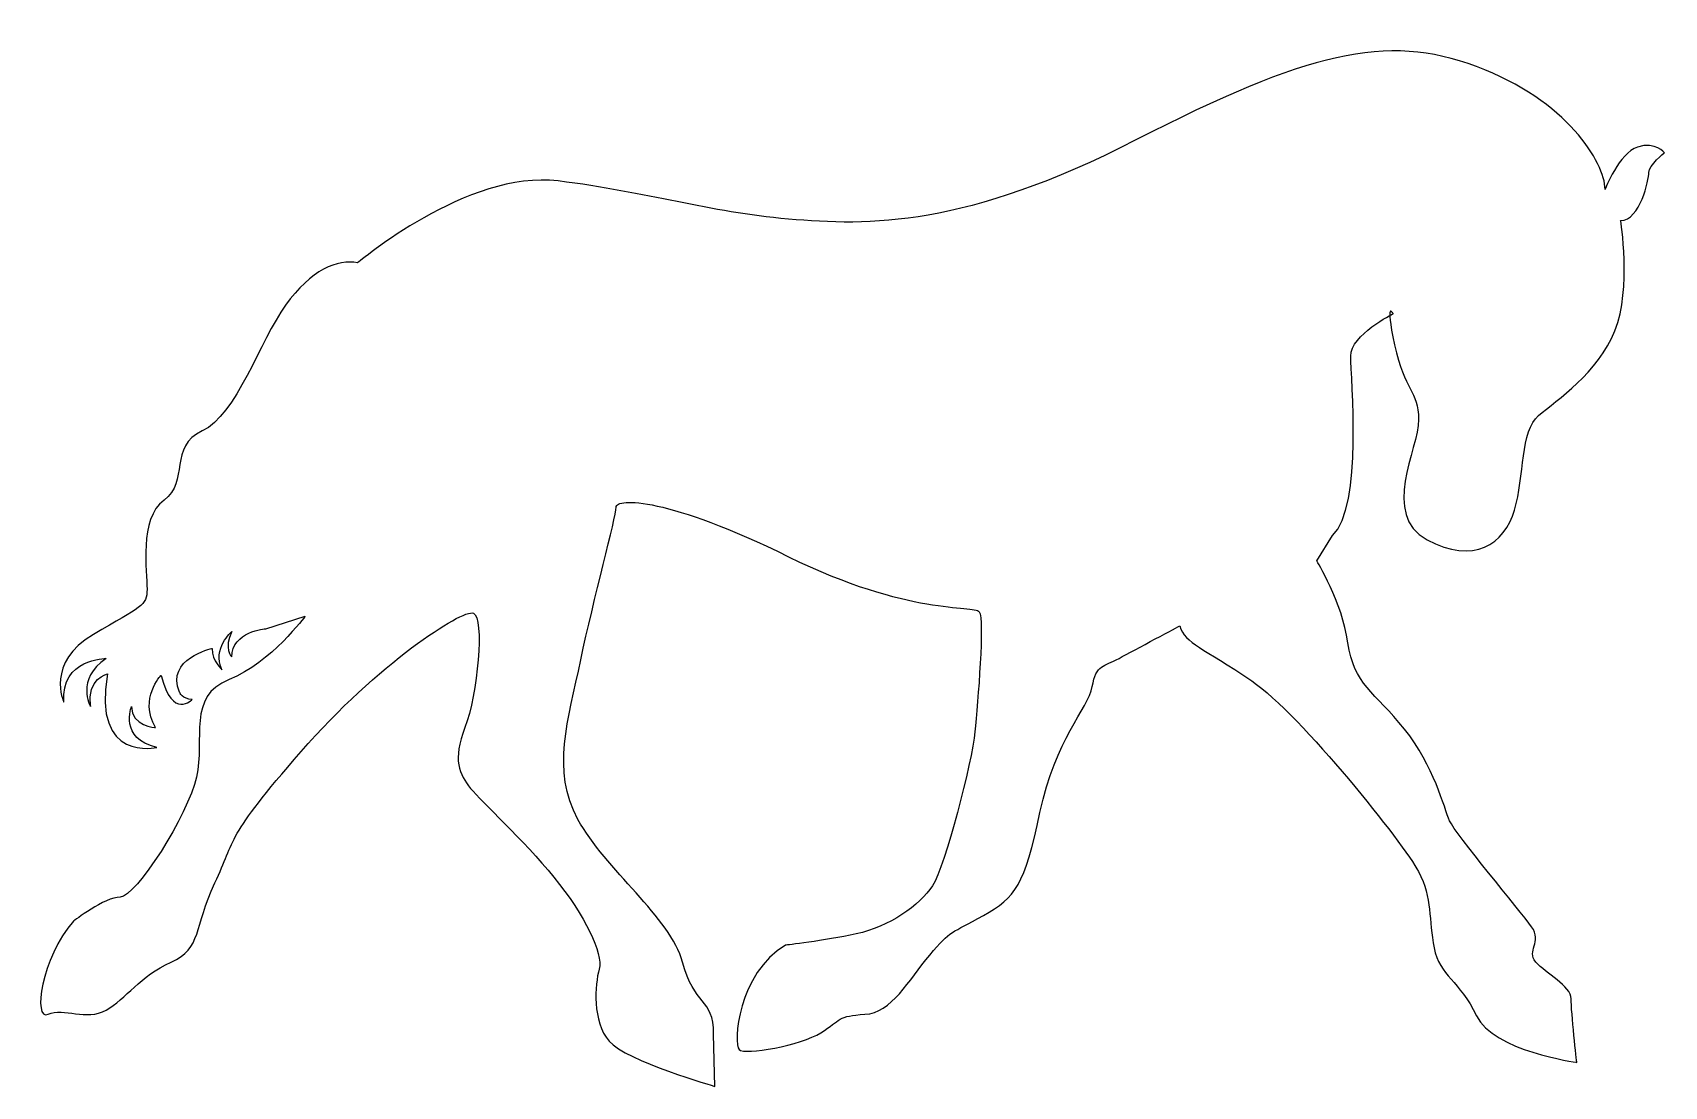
# Model space of a CAD drawing. Header units: centimetres. Extents: x -9.8 to 9.7, y -6.2 to 6.4.
import ezdxf

# ---------------------------------------------------------------- set-up
doc = ezdxf.new("R2010")
doc.units = ezdxf.units.CM
doc.header["$MEASUREMENT"] = 0
doc.layers.add('Camada 1', color=7, linetype='Continuous')

msp = doc.modelspace()

# ---------------------------------------------------------------- linework, layer by layer
at = {"layer": 'Camada 1'}
msp.add_open_spline([(-5.8981, 3.64441), (-5.8981, 3.64441), (-4.58495, 4.75555), (-3.50746, 4.62085), (-3.50746, 4.62085), (-2.42997, 4.48618), (-1.72282, 4.25049), (-0.76318, 4.1663), (-0.76318, 4.1663), (0.19649, 4.08211), (1.34126, 4.06528), (3.37842, 5.10912), (3.37842, 5.10912), (5.41556, 6.15295), (6.35837, 6.38867), (7.43589, 5.9846), (7.43589, 5.9846), (8.51338, 5.58055), (8.96801, 4.83972), (8.96801, 4.51984), (8.96801, 4.51984), (8.96801, 4.51984), (9.13629, 4.95759), (9.3552, 5.02493), (9.3552, 5.02493), (9.57409, 5.09227), (9.67508, 4.95759), (9.67508, 4.95759), (9.67508, 4.95759), (9.67508, 4.95759), (9.48987, 4.80606), (9.48987, 4.72187), (9.48987, 4.72187), (9.48987, 4.63768), (9.3889, 4.14944), (9.15313, 4.14944), (9.15313, 4.14944), (9.15313, 4.14944), (9.28788, 3.3413), (9.08582, 2.83629), (9.08582, 2.83629), (8.88376, 2.33109), (8.39552, 2.01129), (8.17671, 1.82608), (8.17671, 1.82608), (7.95782, 1.64087), (8.00836, 1.10218), (7.89043, 0.69806), (7.89043, 0.69806), (7.77261, 0.29407), (7.40227, 0.0415), (6.84665, 0.34452), (6.84665, 0.34452), (6.2911, 0.64752), (6.74566, 1.42198), (6.74566, 1.77555), (6.74566, 1.77555), (6.74566, 2.12914), (6.57731, 2.11229), (6.45949, 2.66783), (6.45949, 2.66783), (6.34157, 3.22346), (6.44264, 3.03825), (6.44264, 3.03825), (6.44264, 3.03825), (6.44264, 3.03825), (5.93755, 2.78576), (5.93755, 2.53324), (5.93755, 2.53324), (5.93755, 2.28064), (6.08908, 0.73174), (5.71866, 0.39504), (5.71866, 0.39504), (5.71866, 0.39504), (5.53343, 0.09193), (5.53343, 0.09193), (5.53343, 0.09193), (5.53343, 0.09193), (5.83656, -0.39631), (5.90387, -0.88457), (5.90387, -0.88457), (5.97123, -1.37281), (6.22375, -1.47372), (6.57731, -1.9115), (6.57731, -1.9115), (6.93087, -2.34915), (7.04872, -2.85432), (7.116, -3.00582), (7.116, -3.00582), (7.18339, -3.15737), (7.95782, -4.08326), (8.0925, -4.26846), (8.0925, -4.26846), (8.2272, -4.45367), (8.02522, -4.55471), (8.14304, -4.68931), (8.14304, -4.68931), (8.26086, -4.82409), (8.56391, -4.97559), (8.56391, -5.12712), (8.56391, -5.12712), (8.56391, -5.27865), (8.6313, -5.88473), (8.6313, -5.88473), (8.6313, -5.88473), (8.6313, -5.88473), (7.63795, -5.75014), (7.43589, -5.3291), (7.43589, -5.3291), (7.23391, -4.90823), (6.99816, -4.8578), (6.93085, -4.52104), (6.93085, -4.52104), (6.86349, -4.1843), (6.91402, -3.93173), (6.74564, -3.61193), (6.74564, -3.61193), (6.57729, -3.29197), (5.3483, -1.74307), (4.75896, -1.33913), (4.75896, -1.33913), (4.16971, -0.93503), (3.96767, -0.90132), (3.90036, -0.68243), (3.90036, -0.68243), (3.90036, -0.68243), (3.36159, -0.96871), (3.17646, -1.06981), (3.17646, -1.06981), (2.99125, -1.1707), (2.90701, -1.13701), (2.85658, -1.40636), (2.85658, -1.40636), (2.80604, -1.67592), (2.41877, -2.02937), (2.23364, -2.90483), (2.23364, -2.90483), (2.04843, -3.78026), (1.94736, -3.91504), (1.56017, -4.13393), (1.56017, -4.13393), (1.1729, -4.35282), (1.1729, -4.30221), (0.92041, -4.60523), (0.92041, -4.60523), (0.66789, -4.90826), (0.46583, -5.29563), (0.14595, -5.31238), (0.14595, -5.31238), (-0.17393, -5.32915), (-0.14025, -5.37977), (-0.37599, -5.53127), (-0.37599, -5.53127), (-0.61165, -5.68282), (-1.28512, -5.80064), (-1.35249, -5.73325), (-1.35249, -5.73325), (-1.41977, -5.66586), (-1.36924, -4.82414), (-0.79686, -4.48741), (-0.79686, -4.48741), (-0.79686, -4.48741), (-0.34228, -4.43695), (0.04496, -4.35282), (0.04496, -4.35282), (0.43212, -4.2685), (0.80254, -4.01606), (0.95409, -3.78024), (0.95409, -3.78024), (1.10562, -3.54458), (1.42547, -2.29873), (1.4591, -1.94525), (1.4591, -1.94525), (1.49278, -1.59161), (1.577, -0.59834), (1.50964, -0.51417), (1.50964, -0.51417), (1.44233, -0.43003), (0.66789, -0.56463), (-0.76318, 0.14253), (-0.76318, 0.14253), (-2.19423, 0.84955), (-2.81717, 0.84955), (-2.81717, 0.73173), (-2.81717, 0.73173), (-2.81717, 0.61391), (-3.08652, -0.36264), (-3.23804, -1.08654), (-3.23804, -1.08654), (-3.38965, -1.81047), (-3.5916, -2.3998), (-3.27172, -2.98892), (-3.27172, -2.98892), (-2.95184, -3.57823), (-2.16052, -4.16759), (-2.02588, -4.68934), (-2.02588, -4.68934), (-1.89121, -5.21131), (-1.65554, -5.1104), (-1.65554, -5.54802), (-1.65554, -5.54802), (-1.65554, -5.54802), (-1.63869, -6.17103), (-1.63869, -6.17103), (-1.63869, -6.17103), (-1.63869, -6.17103), (-2.69933, -5.868), (-2.90139, -5.63215), (-2.90139, -5.63215), (-3.10335, -5.39651), (-3.06974, -4.95886), (-3.01924, -4.77366), (-3.01924, -4.77366), (-2.9687, -4.58845), (-3.18759, -4.1339), (-3.55801, -3.67934), (-3.55801, -3.67934), (-3.92835, -3.22476), (-4.41661, -2.78698), (-4.55128, -2.6187), (-4.55128, -2.6187), (-4.68595, -2.45024), (-4.77017, -2.28194), (-4.61856, -1.89461), (-4.61856, -1.89461), (-4.46703, -1.50742), (-4.3829, -0.58154), (-4.51767, -0.53092), (-4.51767, -0.53092), (-4.65226, -0.48049), (-5.66247, -1.137), (-6.57158, -2.18089), (-6.57158, -2.18089), (-7.48071, -3.22475), (-7.34612, -3.20782), (-7.59853, -3.74672), (-7.59853, -3.74672), (-7.85113, -4.28541), (-7.75006, -4.52108), (-8.12047, -4.68935), (-8.12047, -4.68935), (-8.49089, -4.85781), (-8.65927, -5.12716), (-8.89498, -5.26193), (-8.89498, -5.26193), (-9.13064, -5.39652), (-9.39999, -5.22825), (-9.5852, -5.31236), (-9.5852, -5.31236), (-9.77041, -5.39652), (-9.66934, -4.63892), (-9.28215, -4.20127), (-9.28215, -4.20127), (-9.28215, -4.20127), (-8.91173, -3.91502), (-8.72652, -3.91502), (-8.72652, -3.91502), (-8.54131, -3.91502), (-7.91846, -2.93852), (-7.81739, -2.48394), (-7.81739, -2.48394), (-7.7164, -2.02936), (-7.93524, -1.52435), (-7.43023, -1.32223), (-7.43023, -1.32223), (-6.92514, -1.12025), (-6.5211, -0.56462), (-6.5211, -0.56462), (-6.5211, -0.56462), (-6.5211, -0.56462), (-6.99243, -0.71615), (-6.99243, -0.71615), (-6.99243, -0.71615), (-6.99243, -0.71615), (-7.39653, -0.74983), (-7.39653, -1.05291), (-7.39653, -1.05291), (-7.39653, -1.05291), (-7.4976, -0.95184), (-7.39653, -0.74986), (-7.39653, -0.74986), (-7.39653, -0.74986), (-7.63219, -0.95184), (-7.51435, -1.20444), (-7.51435, -1.20444), (-7.51435, -1.20444), (-7.6322, -1.10337), (-7.6322, -0.95184), (-7.6322, -0.95184), (-7.6322, -0.95184), (-8.18783, -1.06984), (-8.01947, -1.47378), (-8.01947, -1.47378), (-8.01947, -1.47378), (-7.98579, -1.55794), (-7.86794, -1.55794), (-7.86794, -1.55794), (-7.86794, -1.55794), (-8.10368, -1.81054), (-8.23828, -1.27185), (-8.23828, -1.27185), (-8.23828, -1.27185), (-8.50771, -1.5412), (-8.30564, -1.89468), (-8.30564, -1.89468), (-8.30564, -1.89468), (-8.59192, -1.87791), (-8.59192, -1.64227), (-8.59192, -1.64227), (-8.59192, -1.64227), (-8.74345, -2.02943), (-8.28887, -2.13051), (-8.28887, -2.13051), (-8.28887, -2.13051), (-9.06323, -2.31572), (-8.87802, -1.2549), (-8.87802, -1.2549), (-8.87802, -1.2549), (-9.13062, -1.30551), (-9.08008, -1.64228), (-9.08008, -1.64228), (-9.08008, -1.64228), (-9.26529, -1.32229), (-8.89495, -1.06988), (-8.89495, -1.06988), (-8.89495, -1.06988), (-9.43367, -1.06988), (-9.39996, -1.59166), (-9.39996, -1.59166), (-9.39996, -1.59166), (-9.61885, -1.12033), (-9.04648, -0.7836), (-9.04648, -0.7836), (-8.474, -0.44686), (-8.40672, -0.44686), (-8.40672, -0.24491), (-8.40672, -0.24491), (-8.40672, -0.04277), (-8.50769, 0.59697), (-8.20466, 0.81578), (-8.20466, 0.81578), (-7.90163, 1.03467), (-8.15412, 1.45554), (-7.75003, 1.64078), (-7.75003, 1.64078), (-7.34609, 1.82599), (-7.05981, 2.71827), (-6.75676, 3.13922), (-6.75676, 3.13922), (-6.45373, 3.56022), (-6.13385, 3.69489), (-5.8981, 3.64441)], degree=3, knots=[0, 0, 0, 0, 0.01123596, 0.01123596, 0.01123596, 0.01123596, 0.02247191, 0.02247191, 0.02247191, 0.02247191, 0.03370787, 0.03370787, 0.03370787, 0.03370787, 0.04494382, 0.04494382, 0.04494382, 0.04494382, 0.05617978, 0.05617978, 0.05617978, 0.05617978, 0.06741573, 0.06741573, 0.06741573, 0.06741573, 0.07865169, 0.07865169, 0.07865169, 0.07865169, 0.08988764, 0.08988764, 0.08988764, 0.08988764, 0.1011236, 0.1011236, 0.1011236, 0.1011236, 0.11235955, 0.11235955, 0.11235955, 0.11235955, 0.12359551, 0.12359551, 0.12359551, 0.12359551, 0.13483146, 0.13483146, 0.13483146, 0.13483146, 0.14606742, 0.14606742, 0.14606742, 0.14606742, 0.15730337, 0.15730337, 0.15730337, 0.15730337, 0.16853933, 0.16853933, 0.16853933, 0.16853933, 0.17977528, 0.17977528, 0.17977528, 0.17977528, 0.19101124, 0.19101124, 0.19101124, 0.19101124, 0.20224719, 0.20224719, 0.20224719, 0.20224719, 0.21348315, 0.21348315, 0.21348315, 0.21348315, 0.2247191, 0.2247191, 0.2247191, 0.2247191, 0.23595506, 0.23595506, 0.23595506, 0.23595506, 0.24719101, 0.24719101, 0.24719101, 0.24719101, 0.25842697, 0.25842697, 0.25842697, 0.25842697, 0.26966292, 0.26966292, 0.26966292, 0.26966292, 0.28089888, 0.28089888, 0.28089888, 0.28089888, 0.29213483, 0.29213483, 0.29213483, 0.29213483, 0.30337079, 0.30337079, 0.30337079, 0.30337079, 0.31460674, 0.31460674, 0.31460674, 0.31460674, 0.3258427, 0.3258427, 0.3258427, 0.3258427, 0.33707865, 0.33707865, 0.33707865, 0.33707865, 0.34831461, 0.34831461, 0.34831461, 0.34831461, 0.35955056, 0.35955056, 0.35955056, 0.35955056, 0.37078652, 0.37078652, 0.37078652, 0.37078652, 0.38202247, 0.38202247, 0.38202247, 0.38202247, 0.39325843, 0.39325843, 0.39325843, 0.39325843, 0.40449438, 0.40449438, 0.40449438, 0.40449438, 0.41573034, 0.41573034, 0.41573034, 0.41573034, 0.42696629, 0.42696629, 0.42696629, 0.42696629, 0.43820225, 0.43820225, 0.43820225, 0.43820225, 0.4494382, 0.4494382, 0.4494382, 0.4494382, 0.46067416, 0.46067416, 0.46067416, 0.46067416, 0.47191011, 0.47191011, 0.47191011, 0.47191011, 0.48314607, 0.48314607, 0.48314607, 0.48314607, 0.49438202, 0.49438202, 0.49438202, 0.49438202, 0.50561798, 0.50561798, 0.50561798, 0.50561798, 0.51685393, 0.51685393, 0.51685393, 0.51685393, 0.52808989, 0.52808989, 0.52808989, 0.52808989, 0.53932584, 0.53932584, 0.53932584, 0.53932584, 0.5505618, 0.5505618, 0.5505618, 0.5505618, 0.56179775, 0.56179775, 0.56179775, 0.56179775, 0.57303371, 0.57303371, 0.57303371, 0.57303371, 0.58426966, 0.58426966, 0.58426966, 0.58426966, 0.59550562, 0.59550562, 0.59550562, 0.59550562, 0.60674157, 0.60674157, 0.60674157, 0.60674157, 0.61797753, 0.61797753, 0.61797753, 0.61797753, 0.62921348, 0.62921348, 0.62921348, 0.62921348, 0.64044944, 0.64044944, 0.64044944, 0.64044944, 0.65168539, 0.65168539, 0.65168539, 0.65168539, 0.66292135, 0.66292135, 0.66292135, 0.66292135, 0.6741573, 0.6741573, 0.6741573, 0.6741573, 0.68539326, 0.68539326, 0.68539326, 0.68539326, 0.69662921, 0.69662921, 0.69662921, 0.69662921, 0.70786517, 0.70786517, 0.70786517, 0.70786517, 0.71910112, 0.71910112, 0.71910112, 0.71910112, 0.73033708, 0.73033708, 0.73033708, 0.73033708, 0.74157303, 0.74157303, 0.74157303, 0.74157303, 0.75280899, 0.75280899, 0.75280899, 0.75280899, 0.76404494, 0.76404494, 0.76404494, 0.76404494, 0.7752809, 0.7752809, 0.7752809, 0.7752809, 0.78651685, 0.78651685, 0.78651685, 0.78651685, 0.79775281, 0.79775281, 0.79775281, 0.79775281, 0.80898876, 0.80898876, 0.80898876, 0.80898876, 0.82022472, 0.82022472, 0.82022472, 0.82022472, 0.83146067, 0.83146067, 0.83146067, 0.83146067, 0.84269663, 0.84269663, 0.84269663, 0.84269663, 0.85393258, 0.85393258, 0.85393258, 0.85393258, 0.86516854, 0.86516854, 0.86516854, 0.86516854, 0.87640449, 0.87640449, 0.87640449, 0.87640449, 0.88764045, 0.88764045, 0.88764045, 0.88764045, 0.8988764, 0.8988764, 0.8988764, 0.8988764, 0.91011236, 0.91011236, 0.91011236, 0.91011236, 0.92134831, 0.92134831, 0.92134831, 0.92134831, 0.93258427, 0.93258427, 0.93258427, 0.93258427, 0.94382022, 0.94382022, 0.94382022, 0.94382022, 0.95505618, 0.95505618, 0.95505618, 0.95505618, 0.96629213, 0.96629213, 0.96629213, 0.96629213, 0.97752809, 0.97752809, 0.97752809, 0.97752809, 1, 1, 1, 1], dxfattribs=at)

doc.saveas('drawing.dxf')
